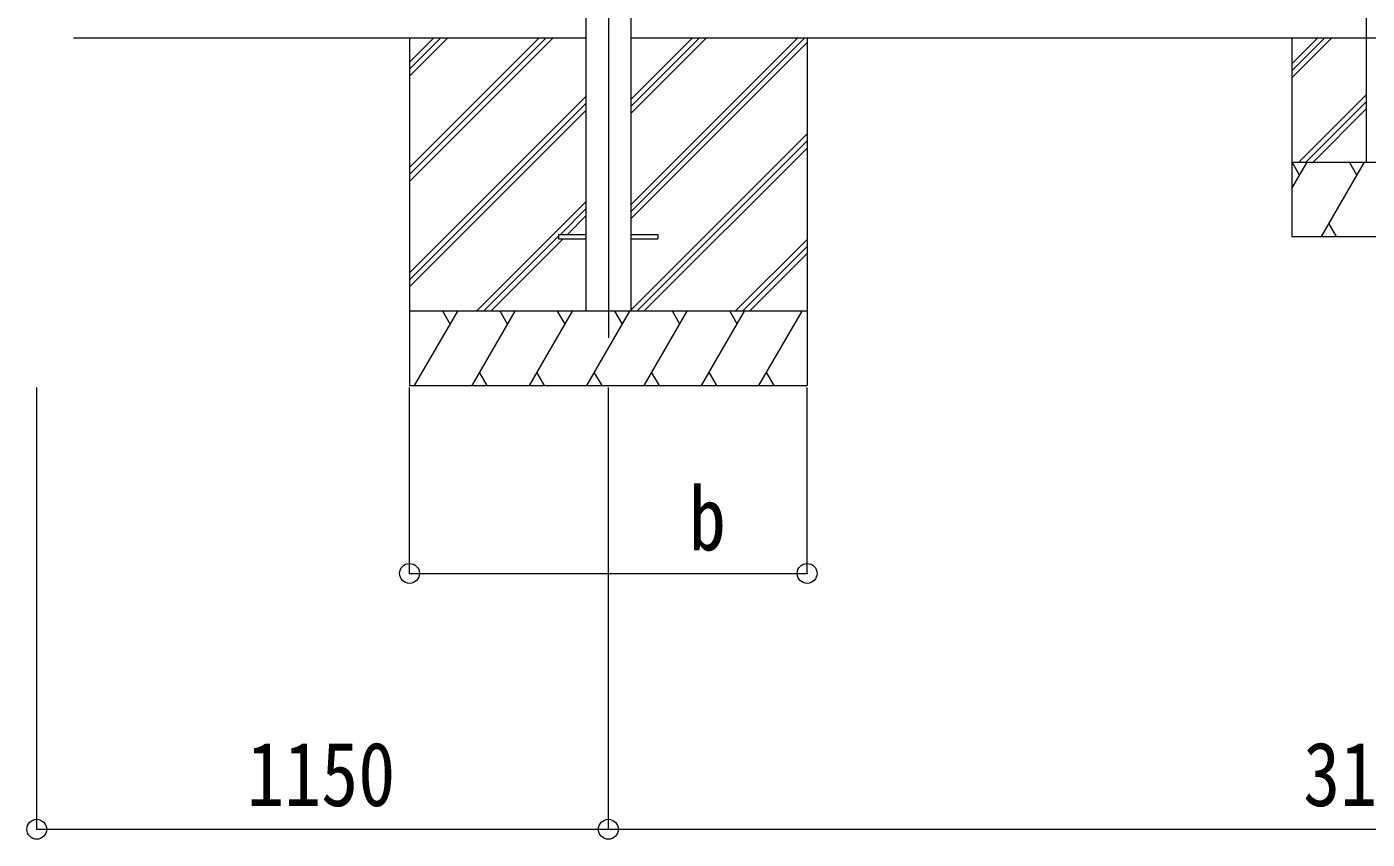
# Model space of a CAD drawing. Units: millimetres at full size, sheet at 1:40. Extents: x -11181 to 11305, y -7804 to 7716.
# Drawn here: x -770 to 1927, y -2685 to -1050 of the extents above; entities that cross this region are included whole.
import ezdxf
from ezdxf.enums import TextEntityAlignment as Align

# ---------------------------------------------------------------- set-up
doc = ezdxf.new("R2010")
doc.units = ezdxf.units.MM
doc.header["$LTSCALE"] = 40
doc.header["$PDMODE"] = 32
doc.header["$PDSIZE"] = 40
for name, color, linetype, lineweight in [('0-0_0', 7, 'Continuous', 9), ('0-1_本体', 4, 'Continuous', 9), ('0-2_部品', 7, 'Continuous', 9), ('0-8_PARTS2', 2, 'Continuous', 9), ('0-A_寸法', 6, 'Continuous', 9), ('1-0_FRAME', 7, 'Continuous', 9), ('1-3_NOTPRINT', 4, 'Continuous', 9)]:
    doc.layers.add(name, color=color, linetype=linetype, lineweight=lineweight)
doc.styles.add('ＭＳ ゴシック', font='')
doc.styles.get('ＭＳ ゴシック').set_extended_font_data('MS Gothic')

msp = doc.modelspace()

# ---------------------------------------------------------------- linework, layer by layer
at = {"layer": '0-0_0'}
for p, q in [((-676.11, -1071.97), (354.69, -1071.97)), ((-0.11, -1071.97), (-0.11, -1771.97)), ((-0.11, -1332.69), (260.62, -1071.97)), ((-0.11, -1346.83), (274.76, -1071.97)), ((-0.11, -1360.98), (288.9, -1071.97)), ((-0.11, -1148.85), (76.77, -1071.97)), ((-0.11, -1134.7), (62.63, -1071.97)), ((-0.11, -1120.56), (48.48, -1071.97)), ((445.09, -1407.99), (781.12, -1071.97)), ((445.09, -1422.13), (795.26, -1071.97)), ((445.09, -1224.15), (597.27, -1071.97)), ((445.09, -1210), (583.13, -1071.97)), ((445.09, -1195.86), (568.98, -1071.97)), ((445.09, -1071.97), (3454.69, -1071.97)), ((799.89, -1071.97), (799.89, -1771.97)), ((445.09, -1436.28), (799.89, -1081.48)), ((-0.11, -1544.82), (354.69, -1190.03)), ((-0.11, -1558.97), (354.69, -1204.17)), ((-0.11, -1573.11), (354.69, -1218.31)), ((445.09, -1620.12), (799.89, -1265.33)), ((457.39, -1621.97), (799.89, -1279.47)), ((471.53, -1621.97), (799.89, -1293.61)), ((134.88, -1621.97), (354.69, -1402.16)), ((303.53, -1467.46), (354.69, -1416.3)), ((317.67, -1467.46), (354.69, -1430.44)), ((149.02, -1621.97), (299.89, -1471.1)), ((163.16, -1621.97), (308.67, -1476.46)), ((655.38, -1621.97), (799.89, -1477.46)), ((669.52, -1621.97), (799.89, -1491.6)), ((683.66, -1621.97), (799.89, -1505.74)), ((799.89, -1621.97), (-0.11, -1621.97)), ((10.18, -1771.97), (96.78, -1621.97)), ((81.78, -1647.95), (66.78, -1621.97)), ((125.65, -1771.97), (212.25, -1621.97)), ((197.25, -1647.95), (182.25, -1621.97)), ((241.12, -1771.97), (327.72, -1621.97)), ((312.72, -1647.95), (297.72, -1621.97)), ((356.59, -1771.97), (443.19, -1621.97)), ((428.19, -1647.95), (413.19, -1621.96)), ((472.06, -1771.97), (558.66, -1621.97)), ((543.66, -1647.95), (528.66, -1621.97)), ((587.53, -1771.97), (674.13, -1621.97)), ((644.13, -1621.97), (659.13, -1647.95)), ((703, -1771.97), (789.6, -1621.97)), ((140.64, -1745.99), (155.64, -1771.97)), ((256.11, -1745.99), (271.11, -1771.97)), ((371.58, -1745.99), (386.58, -1771.97)), ((487.05, -1745.99), (502.05, -1771.97)), ((602.52, -1745.99), (617.52, -1771.97)), ((718, -1745.99), (732.99, -1771.97)), ((-0.11, -1771.97), (799.89, -1771.97))]:
    msp.add_line(p, q, dxfattribs=at)
at = {"layer": '0-1_本体'}
for p, q in [((354.69, 1534.08), (354.69, -1621.99)), ((445.09, 1534.08), (445.09, -1621.99))]:
    msp.add_line(p, q, dxfattribs=at)
at = {"layer": '0-2_部品', "color": 4}
for p, q in [((299.69, -1467.46), (299.69, -1476.46)), ((299.69, -1467.46), (354.69, -1467.46)), ((299.69, -1476.46), (354.69, -1476.46)), ((444.69, -1467.46), (499.69, -1467.46)), ((444.69, -1476.46), (499.69, -1476.46)), ((499.69, -1467.46), (499.69, -1476.46))]:
    msp.add_line(p, q, dxfattribs=at)
at = {"layer": '0-8_PARTS2'}
msp.add_line((399.89, 1699.63), (399.89, -1675.6), dxfattribs=at)
at = {"layer": '0-A_寸法'}
for p, q in [((-750.11, -2664.84), (-750.11, -1775.45)), ((-0.11, -2149.86), (-0.11, -1775.45)), ((399.89, -2664.84), (399.89, -1775.45)), ((799.89, -2149.86), (799.89, -1775.45)), ((-0.11, -2149.86), (799.89, -2149.86)), ((-750.11, -2664.84), (399.89, -2664.84)), ((399.89, -2664.84), (3499.89, -2664.84))]:
    msp.add_line(p, q, dxfattribs=at)
for p in [(-0.11, -2149.86), (799.89, -2149.86), (-750.11, -2664.84), (399.89, -2664.84)]:
    msp.add_point(p, dxfattribs=at)
at = {"layer": '1-0_FRAME'}
for p, q in [((1774.89, -1071.97), (1774.89, -1471.97)), ((1774.89, -1124.31), (1827.23, -1071.97)), ((1774.89, -1138.45), (1841.38, -1071.97)), ((1774.89, -1152.6), (1855.52, -1071.97)), ((1789.37, -1321.97), (1924.89, -1186.45)), ((1803.51, -1321.97), (1924.89, -1200.59)), ((1817.65, -1321.97), (1924.89, -1214.73)), ((1774.89, -1375.08), (1805.55, -1321.97)), ((1774.89, -1321.97), (2124.89, -1321.97)), ((1790.55, -1347.95), (1775.55, -1321.97)), ((1834.42, -1471.96), (1921.02, -1321.97)), ((1906.02, -1347.95), (1891.02, -1321.97)), ((1849.42, -1445.99), (1864.42, -1471.96)), ((1774.89, -1471.97), (2124.89, -1471.97))]:
    msp.add_line(p, q, dxfattribs=at)
at = {"layer": '1-3_NOTPRINT'}
msp.add_line((1924.89, 1522.14), (1924.89, -1321.97), dxfattribs=at)

# ---------------------------------------------------------------- texts
at = {"layer": '0-A_寸法', "color": 7, "style": 'ＭＳ ゴシック', "width": 0.85}
for s, p in [('b', (561.89, -2141.86)), ('1150', (-327.11, -2656.84)), ('3100', (1797.89, -2656.84))]:
    msp.add_text(s, height=129, dxfattribs=at).set_placement(p, align=Align.BOTTOM_LEFT)

doc.saveas('drawing.dxf')
